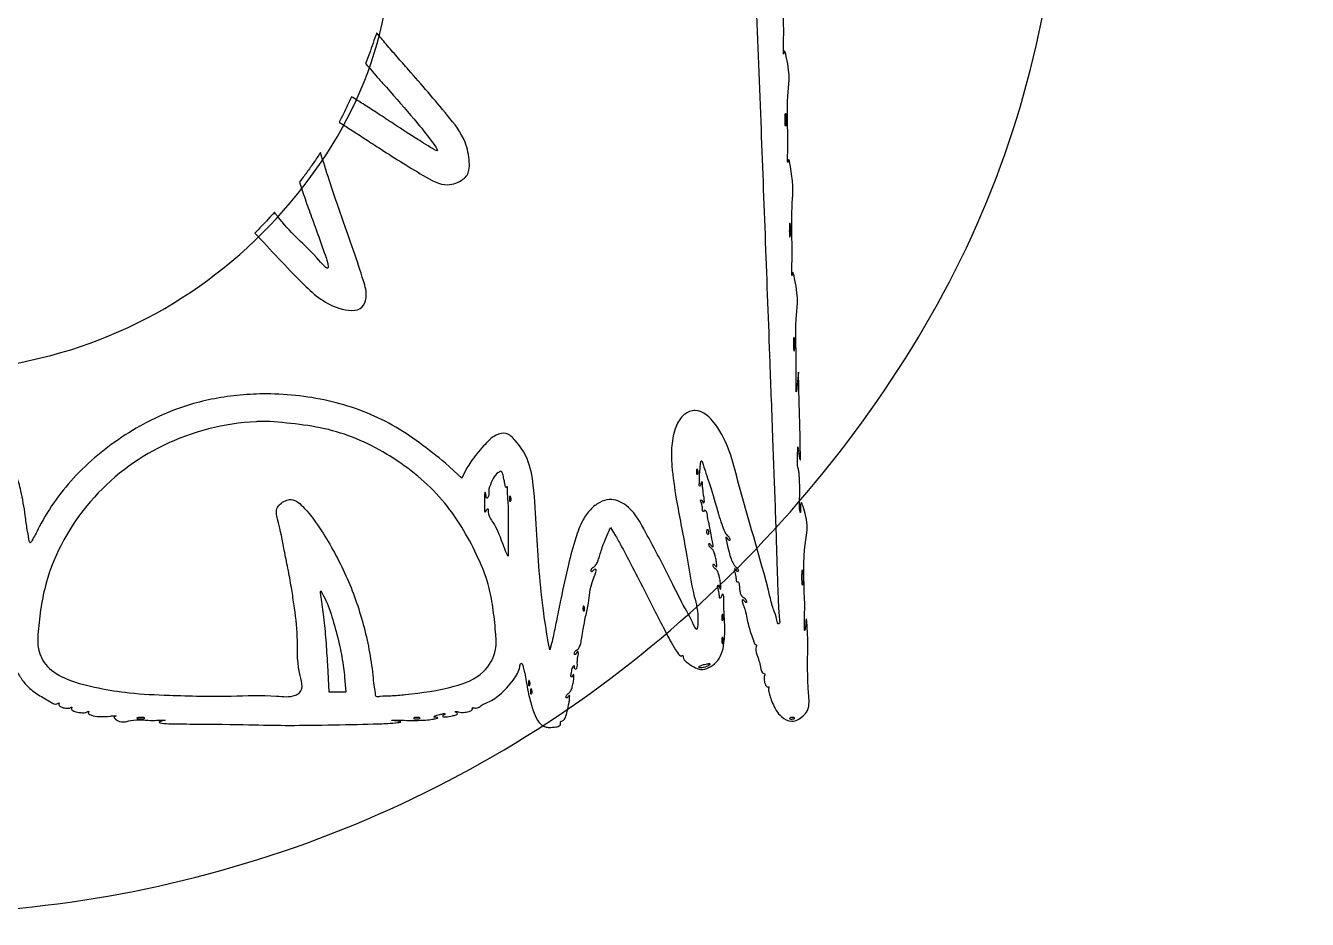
# Model space of a CAD drawing. Extents: x 50 to 278, y 42 to 276.
# Drawn here: x 169.2 to 278.3, y 58.4 to 134.5 of the extents above; entities that cross this region are included whole.
import ezdxf

# ---------------------------------------------------------------- set-up
doc = ezdxf.new("R2010")
doc.units = 0
doc.layers.get('0').update_dxf_attribs({"linetype": 'CONTINUOUS'})

msp = doc.modelspace()

# ---------------------------------------------------------------- linework, layer by layer
at = {"color": 7}
for p, q in [((199.063819, 133.879167), (199.063819, 133.879167)), ((233.880813, 127.018087), (233.880813, 127.018087)), ((233.923189, 126.897164), (233.922673, 126.897164)), ((194.292016, 123.673587), (194.292016, 123.673587)), ((234.251852, 117.664135), (234.251852, 117.664135)), ((234.609452, 107.96447), (234.609452, 107.96447)), ((234.981007, 104.986357), (234.856465, 103.663956)), ((235.014595, 103.663956), (234.981007, 104.986357)), ((189.979617, 100.798498), (189.979617, 100.798498)), ((234.89729, 97.740803), (234.92623, 98.637389)), ((234.92623, 98.637389), (235.061622, 97.667424)), ((206.320223, 95.97037), (204.933743, 97.243678)), ((206.736736, 96.794608), (206.320223, 95.97037)), ((209.603742, 96.564648), (209.603742, 96.564648)), ((226.348457, 96.724846), (226.348457, 96.724846)), ((210.430565, 94.431961), (210.430565, 94.431961)), ((218.602676, 90.900396), (218.976297, 91.759257)), ((218.976297, 91.759257), (219.419681, 91.053872)), ((227.24246, 91.610429), (227.24246, 91.610429)), ((227.299303, 91.527746), (227.299822, 91.527746)), ((235.314837, 88.149142), (235.314837, 88.149142)), ((235.355143, 88.008582), (235.354627, 88.008582)), ((194.334392, 86.359587), (194.334392, 86.359587)), ((216.690133, 85.084729), (216.690133, 85.084729)), ((228.512666, 84.359192), (228.512666, 84.359192)), ((213.82519, 81.354208), (213.707369, 81.883374)), ((213.967819, 81.883374), (213.82519, 81.354208)), ((228.512666, 82.419259), (228.512666, 82.419259)), ((195.034606, 77.738925), (194.913684, 80.075733)), ((227.442448, 80.151179), (227.442448, 80.151179)), ((196.347704, 78.997762), (196.466045, 77.738925)), ((212.040287, 78.735761), (212.040287, 78.735761)), ((195.750326, 77.738925), (195.034606, 77.738925)), ((196.466045, 77.738925), (195.750326, 77.738925)), ((212.219088, 78.03038), (212.219088, 78.03038)), ((179.044886, 75.600036), (179.044886, 75.600036)), ((202.49565, 75.600036), (202.49565, 75.600036)), ((234.495247, 75.601587), (234.495247, 75.601587))]:
    msp.add_line(p, q, dxfattribs=at)
for points, knots in [([(234.856465, 103.663956), (234.833512, 103.490053), (234.776927, 103.061315), (234.771628, 104.385755), (234.836242, 105.85387), (234.626012, 109.766036), (235.07475, 111.160429), (234.497172, 113.702752), (234.41449, 112.935112), (234.426268, 114.282022), (234.469438, 115.502967), (234.320506, 119.416671), (234.648943, 120.657716), (234.153247, 123.340283), (234.052035, 122.593634), (234.070296, 123.86039), (234.109503, 125.058356), (233.920001, 128.81592), (234.370723, 130.129111), (233.775259, 132.577598), (233.70591, 131.79827), (233.704908, 133.037068), (233.763697, 134.24187), (233.561494, 137.986639), (234.006809, 139.297713), (233.423373, 141.734104), (233.338796, 140.977354), (233.352402, 142.361821), (233.367093, 143.088582), (233.386223, 145.044222), (233.368411, 146.867818), (233.288074, 148.976364), (233.283257, 150.006532), (233.128627, 151.539175), (233.086608, 150.797572), (232.974584, 150.217227), (233.000163, 151.47594), (233.006757, 152.289499), (233.029097, 154.203683), (233.01186, 156.043727), (232.92362, 158.155782), (232.939668, 159.211891), (232.756007, 160.749172), (232.752233, 159.922661), (232.578544, 159.307348), (232.683108, 161.071517), (232.640414, 162.102899), (232.718672, 164.247193), (232.646903, 166.033799), (232.279179, 167.96344), (231.849065, 170.04909), (231.289542, 171.80191), (231.045958, 172.902853), (230.696375, 173.116471), (230.608837, 173.247022), (230.571479, 173.351706), (230.583379, 173.480678), (230.700996, 173.428229), (230.746542, 173.310999), (231.054713, 173.03881), (230.632967, 174.192647), (230.538279, 174.71485), (230.238388, 175.66796), (230.031848, 176.082859), (229.918824, 176.42709), (229.771524, 176.395456), (229.77509, 176.534195), (229.808798, 176.659474), (229.819821, 176.863609), (229.752182, 177.071309), (229.621323, 177.244258), (229.498633, 177.378488), (229.413913, 177.510957), (229.580535, 178.084183), (228.599829, 179.614492), (227.751773, 182.215659), (226.211032, 185.188052), (224.887704, 187.770996), (224.182131, 188.985658), (223.709747, 189.71429), (223.514503, 189.592356), (223.477202, 189.682895), (223.723533, 190.178895), (222.436977, 191.462942), (221.570643, 192.614443), (221.084963, 194.378249), (220.419853, 194.304706), (220.40295, 194.424532), (220.516744, 194.522219), (220.728592, 194.610745), (221.096553, 194.578892), (221.55171, 194.48477), (222.107758, 194.394575), (222.657968, 194.365665), (223.216037, 194.373391), (223.478476, 194.44012), (223.848156, 194.413061), (223.421539, 194.322921), (224.766059, 193.789827), (225.902297, 194.244308), (228.853371, 193.873483), (231.057071, 194.302028), (232.445319, 193.90774), (232.853912, 194.271064), (232.766552, 194.394028), (232.885046, 194.425784), (232.994528, 194.366), (233.240133, 194.322432), (233.30303, 194.717876), (233.32866, 194.977419), (233.211307, 195.282133), (233.357626, 195.368784), (233.431448, 195.185549), (233.490326, 195.030697), (233.653506, 195.06491), (233.604143, 195.244135), (233.603149, 195.384706), (233.536619, 195.511797), (233.435147, 195.552825), (233.343364, 195.554298), (233.299355, 195.637517), (233.4189, 195.83418), (233.190275, 196.303234), (232.951063, 196.638677), (232.612966, 197.140411), (232.423245, 196.959341), (232.377342, 197.045756), (232.644241, 197.305462), (231.940254, 198.093162), (231.575734, 198.769132), (231.165368, 199.5989), (230.828843, 199.609497), (230.785715, 199.677416), (230.938678, 199.946663), (230.291742, 200.602389), (229.922022, 200.950711), (229.408117, 202.00635), (229.18251, 201.701742), (229.145459, 201.764127), (229.573822, 202.212453), (227.803362, 203.470114), (227.02693, 204.427592), (226.233002, 206.154638), (225.625, 205.976097), (225.603757, 206.051659), (225.888616, 206.42677), (224.137986, 207.370728), (223.176782, 208.778948), (221.52825, 210.076377), (220.394026, 210.912502), (219.688947, 211.40354), (219.030145, 211.838557), (218.448262, 212.208561), (218.14509, 212.436172), (217.763915, 212.701796), (218.461341, 212.762114), (219.008219, 212.909974), (221.390659, 213.21887), (225.237973, 213.667338), (227.322362, 215.044615), (231.71021, 214.838771), (231.111967, 215.605118), (231.209301, 215.633623), (231.441728, 215.407628), (232.218631, 215.682911), (232.678595, 215.83115), (233.64735, 216.071955), (233.441276, 216.302213), (233.515923, 216.346376), (233.670876, 216.201101), (234.02537, 216.246564), (234.356272, 216.279286), (234.643043, 216.527486), (234.5139, 216.649343), (234.586833, 216.702373), (234.742823, 216.553077), (235.088579, 216.608246), (235.435319, 216.638762), (235.694042, 216.817743), (235.656177, 216.971186), (235.795854, 216.973295), (235.923201, 216.938756), (236.129285, 216.928527), (236.33945, 216.994679), (236.515384, 217.123797), (236.650872, 217.244957), (236.776126, 217.333783), (236.929011, 217.300007), (237.203841, 217.359286), (237.665302, 217.512163), (238.273929, 217.717918), (238.841438, 218.011948), (239.211924, 218.100056), (239.384882, 218.368268), (239.191399, 218.385116), (239.307238, 218.467859), (239.565457, 218.389335), (239.884559, 218.446686), (240.309994, 218.440479), (240.343106, 218.666254), (240.234554, 218.757172), (240.314656, 218.822592), (241.398006, 217.809445), (244.683641, 221.335772), (247.096859, 222.609555), (251.782199, 223.913638), (251.370356, 225.10734), (251.470107, 225.174126), (251.669568, 225.166028), (251.989508, 225.415349), (252.174577, 226.015139), (252.145729, 226.355956), (252.245368, 227.064711), (252.023625, 226.842025), (252.096475, 226.310508), (251.860203, 227.159951), (252.015083, 228.070907), (251.883203, 229.836691), (251.98748, 231.677326), (251.879599, 232.477265), (252.037496, 233.359643), (252.110824, 232.693357), (252.240715, 233.692484), (252.25823, 234.197546), (252.379716, 235.431635), (252.488751, 236.495545), (252.746066, 238.018912), (252.63816, 238.853735), (253.291531, 240.603269), (252.907136, 240.43018), (252.765994, 240.133731), (252.786888, 240.659876), (252.915357, 240.864767), (252.968452, 241.102694), (253.110353, 241.199817), (253.094667, 240.960464), (253.322034, 241.441197), (253.387557, 241.808256), (253.677667, 242.739368), (253.905451, 243.599545), (254.01617, 244.2775), (254.137003, 244.682318), (254.056571, 244.832899), (254.079486, 244.917563), (254.49007, 245.158673), (254.66341, 246.49881), (255.34712, 247.888186), (255.802727, 249.127778), (255.865003, 249.667573), (255.923762, 249.772484), (256.011944, 249.760924), (256.080067, 249.724949), (256.14716, 249.785673), (256.168035, 250.340778), (257.046909, 251.581879), (257.92019, 253.592405), (258.931032, 255.387412), (259.739689, 256.640924), (260.312338, 257.501078), (260.885365, 258.318802), (261.358137, 258.999548), (261.68388, 259.461429), (261.833306, 259.743623), (261.924323, 259.931506), (262.103254, 260.116696), (262.395425, 260.432949), (262.851354, 260.920499), (263.45034, 261.598462), (264.183156, 262.451902), (265.057858, 263.425549), (266.045996, 264.452126), (267.003647, 265.419196), (267.891903, 266.215011), (268.297864, 266.813172), (268.75591, 267.131659), (268.66569, 267.302528), (268.722036, 267.346234), (268.945251, 267.05251), (269.691606, 268.006744), (270.197148, 268.367168), (271.138319, 268.872349), (271.015071, 269.19905), (271.072653, 269.243965), (271.262364, 269.106601), (271.732188, 269.508454), (272.022185, 269.720868), (272.64693, 270.114499), (272.475294, 270.244184), (272.495429, 270.288036), (272.617166, 270.153278), (272.937844, 270.534566), (273.5146, 270.69694), (274.321582, 271.286838), (275.249468, 271.851353), (276.170168, 272.422212), (276.948149, 272.864515), (277.547864, 273.213654), (277.862533, 273.444427), (278.089695, 273.655921), (278.010132, 273.767525), (278.064521, 273.849385), (278.16543, 273.842946), (278.28387, 273.941595), (278.305391, 274.161233), (278.305066, 274.428836), (278.25385, 274.688507), (278.177064, 274.909538), (278.023617, 274.96365), (277.896117, 274.955482), (277.803331, 275.064424), (277.807882, 275.238928), (277.50359, 275.534957), (276.526155, 275.351681), (275.194956, 275.426501), (273.596621, 275.308334), (272.20276, 275.168003), (270.761172, 274.890082), (269.315586, 274.471968), (268.470505, 274.256087), (267.789165, 273.898051), (267.951219, 273.742434), (267.880483, 273.685198), (267.717838, 273.84156), (267.369571, 273.786492), (267.035455, 273.758424), (266.750683, 273.507502), (266.877295, 273.388825), (266.809644, 273.33285), (266.651687, 273.483177), (266.287164, 273.373021), (265.968635, 273.262391), (265.672857, 272.990847), (265.806048, 272.851787), (265.729619, 272.808225), (265.24129, 273.24249), (263.721692, 271.821917), (262.427184, 271.168867), (260.598864, 270.459984), (260.624158, 269.867721), (260.563084, 269.806552), (260.171714, 270.140574), (259.146639, 268.731923), (258.320563, 268.089234), (256.87158, 267.376982), (257.025102, 266.872212), (256.953602, 266.831975), (256.340578, 267.247124), (255.086256, 264.692093), (253.590347, 263.548626), (252.098322, 262.1498), (251.963645, 261.429213), (251.870433, 261.351275), (251.753534, 261.279083), (251.633591, 261.192207), (251.577559, 261.06175), (251.5963, 260.947255), (251.670235, 260.876294), (251.616944, 260.806868), (251.44931, 260.967537), (251.110555, 260.343948), (250.556497, 259.867272), (248.659107, 257.060435), (245.780499, 252.611084), (242.256668, 245.781861), (240.368925, 240.989679), (239.420011, 238.580787)], [0, 0, 0, 0, 0.370436, 0.913266, 2.324557, 6.555917, 10.045015, 10.556513, 10.805201, 11.352347, 12.57204, 16.635924, 20.102184, 20.690378, 20.916176, 21.439967, 22.594506, 26.564698, 29.935243, 30.429834, 30.699219, 31.191257, 32.333655, 36.305817, 39.674932, 40.169573, 40.412208, 40.975882, 42.218764, 44.044354, 46.135532, 48.040116, 49.883326, 50.407943, 50.992566, 51.235075, 51.799001, 53.042014, 54.867469, 56.958398, 58.862853, 60.755523, 61.24195, 61.924888, 62.101911, 62.925762, 64.565836, 67.036765, 68.60096, 70.0559, 72.899614, 74.909154, 75.800775, 75.96289, 76.118401, 76.248716, 76.331769, 76.395332, 76.542387, 76.754542, 77.264367, 78.563257, 79.376549, 79.948685, 80.165765, 80.222437, 80.311836, 80.467111, 80.668683, 80.893204, 81.113437, 81.307764, 81.454628, 81.544053, 83.03222, 86.33089, 90.032456, 93.113897, 94.580228, 94.98675, 95.057032, 95.111134, 95.216053, 96.679872, 99.222621, 100.676037, 100.783947, 100.845169, 100.977706, 101.191043, 101.533852, 102.049043, 102.601612, 103.207343, 103.739874, 104.151399, 104.277099, 104.45088, 104.776357, 106.67459, 109.788478, 112.572983, 113.632555, 113.811771, 113.890042, 113.954319, 114.086237, 114.298726, 114.539592, 115.050787, 115.252952, 115.306057, 115.48638, 115.676446, 115.732068, 115.912581, 116.069939, 116.199439, 116.303411, 116.387865, 116.454447, 116.540439, 117.027574, 117.748232, 118.164494, 118.253894, 118.292844, 118.400104, 119.194943, 120.544067, 121.359078, 121.434545, 121.491801, 121.563039, 122.283992, 123.506426, 124.165648, 124.235654, 124.260055, 124.343612, 125.797011, 128.366459, 129.827646, 129.887574, 129.932591, 130.016251, 131.215243, 133.772711, 136.301212, 137.115827, 138.035568, 138.861759, 139.521718, 140.0058, 140.211464, 140.523047, 141.32209, 142.437663, 147.353833, 151.892485, 153.833395, 153.91612, 153.958224, 154.074225, 154.813861, 155.889267, 156.432586, 156.511145, 156.548233, 156.640681, 157.059121, 157.521156, 157.770191, 157.855351, 157.892539, 157.986404, 158.391808, 158.864837, 159.103472, 159.16288, 159.252421, 159.40897, 159.613349, 159.840416, 160.061721, 160.256268, 160.401906, 160.484013, 160.708899, 161.232499, 161.946031, 162.649822, 163.077033, 163.20118, 163.312099, 163.357363, 163.522498, 164.104961, 164.40283, 164.563766, 164.66775, 164.706413, 164.816794, 168.306337, 174.327118, 177.546435, 177.626, 177.713253, 177.844351, 178.227568, 178.809877, 179.529122, 179.868724, 179.92433, 180.374377, 180.583491, 181.788293, 183.734994, 185.681494, 186.885783, 187.093262, 187.387633, 187.719453, 188.742535, 189.853038, 191.064622, 192.115587, 194.185803, 195.019999, 195.13619, 195.365366, 195.610486, 196.089556, 196.285111, 196.350508, 196.468565, 196.623104, 197.248203, 198.214417, 199.230178, 199.985425, 200.32022, 200.403191, 200.477683, 200.555403, 201.782869, 204.015298, 205.454801, 205.595063, 205.689971, 205.763543, 205.836103, 205.900835, 205.991019, 207.463557, 210.244006, 212.659321, 213.608112, 214.721491, 215.758774, 216.60293, 217.209984, 217.449898, 217.561183, 217.833887, 218.211971, 218.858167, 219.833519, 220.927013, 222.231854, 223.762399, 225.188403, 226.357636, 227.21547, 227.582184, 227.654906, 227.687419, 227.754309, 228.517383, 229.900978, 230.704481, 230.772571, 230.814628, 230.882859, 231.379797, 232.185831, 232.628807, 232.68417, 232.700145, 232.746912, 233.04436, 233.763081, 234.751417, 235.90808, 237.067449, 237.978946, 238.622839, 239.083853, 239.278791, 239.363131, 239.431407, 239.521534, 239.643612, 239.850498, 240.149781, 240.450912, 240.659466, 240.793345, 240.907318, 241.026201, 241.168692, 241.411529, 242.158356, 243.893547, 245.537619, 246.925053, 248.084164, 250.004494, 251.080154, 251.428412, 251.5172, 251.554051, 251.648561, 252.067029, 252.529065, 252.778092, 252.862545, 252.899229, 252.988639, 253.393949, 253.890944, 254.180816, 254.259895, 254.297292, 254.391186, 255.968162, 258.673685, 260.259129, 260.350597, 260.404497, 260.468715, 261.649166, 263.807625, 265.050604, 265.122659, 265.171211, 265.252224, 267.136619, 270.580714, 272.542663, 272.613672, 272.732394, 272.884781, 273.035484, 273.166017, 273.285446, 273.375492, 273.412182, 273.4955, 273.878052, 274.832061, 276.167355, 283.516199, 291.210112, 298.986681, 298.986681, 298.986681, 298.986681]), ([(258.992058, 158.898198), (257.797262, 147.206735), (255.42477, 123.99113), (237.018101, 93.311351), (210.067624, 70.50174), (176.694533, 58.404283), (141.28192, 58.404283), (107.955571, 70.50174), (80.818465, 93.311351), (63.105225, 123.99113), (56.920648, 158.898198), (63.105225, 193.805267), (80.818465, 224.485046), (107.955571, 247.294657), (141.28192, 259.392114), (176.694533, 259.392114), (210.067624, 247.294657), (237.018101, 224.485046), (255.42477, 193.805267), (257.797262, 170.589662), (258.992058, 158.898198)], [0, 0, 0, 0, 34.896412, 69.293401, 104.189813, 139.086225, 173.483215, 208.379627, 243.276039, 277.673028, 312.56944, 347.465852, 381.862841, 416.759253, 451.655665, 486.052655, 520.949067, 555.845479, 590.242468, 625.13888, 625.13888, 625.13888, 625.13888]), ([(215.708796, 196.175106), (215.991034, 196.015971), (216.801031, 195.559268), (217.938286, 193.979981), (220.305329, 190.749642), (223.355419, 185.816319), (226.477001, 179.320877), (228.385521, 173.646802), (229.648642, 169.105006), (230.216389, 165.506322), (230.53774, 158.7087), (231.021969, 145.563482), (231.754996, 126.897088), (232.329097, 111.573721), (232.662468, 102.522442), (232.780797, 99.31867), (232.896911, 96.233266), (233.001631, 93.316727), (233.094628, 90.582851), (233.167222, 88.159506), (233.228664, 86.235421), (233.287041, 84.901444), (233.336707, 84.116551), (233.384245, 83.777475), (233.391552, 83.627953), (233.221857, 83.472855), (233.110701, 84.207254), (232.834091, 84.745276), (231.810846, 89.056582), (230.133927, 94.119555), (228.863943, 99.712359), (226.598056, 102.008476), (225.096837, 101.41874), (224.447581, 100.235589), (224.129188, 98.714281), (224.197618, 96.626184), (224.649666, 93.638995), (225.391479, 90.044803), (225.954919, 86.261587), (226.5037, 84.524422), (226.365503, 82.76963), (225.738216, 84.222796), (225.110865, 85.21844), (223.721148, 88.109269), (222.242287, 90.872322), (220.728542, 93.611642), (219.083702, 94.284241), (217.989702, 93.925083), (217.220744, 93.292764), (216.49105, 92.261185), (215.940275, 90.646147), (215.315906, 88.396161), (214.83234, 86.071789), (214.432527, 84.062441), (214.177306, 82.805693), (214.021549, 82.119934), (213.967819, 81.883374)], [0, 0, 0, 0, 0.964317, 2.767508, 5.707305, 13.06507, 20.075887, 27.295128, 30.991357, 34.206552, 38.198451, 51.39326, 73.680127, 94.234871, 97.397051, 100.852314, 103.852763, 106.65976, 109.60775, 112.058455, 113.934988, 115.377937, 116.075499, 116.276721, 116.420654, 116.500345, 116.855404, 117.736928, 118.958309, 129.255754, 134.33328, 136.416643, 137.430506, 138.654942, 140.311762, 142.05961, 144.89093, 149.329969, 153.324153, 155.553171, 156.152601, 156.856882, 158.5194, 160.781684, 165.829453, 168.36231, 169.840235, 170.676201, 171.692007, 172.783812, 174.423197, 176.771462, 179.800152, 181.53722, 182.919121, 183.646865, 183.646865, 183.646865, 183.646865]), ([(201.037087, 145.061173), (200.559168, 140.384587), (199.610172, 131.098345), (192.247504, 118.826433), (181.467312, 109.702588), (168.118076, 104.863605), (153.95303, 104.863605), (140.62249, 109.702588), (129.767647, 118.826433), (122.682351, 131.098345), (120.20852, 145.061173), (122.682351, 159.024001), (129.767647, 171.295913), (140.62249, 180.419757), (153.95303, 185.258741), (168.118076, 185.258741), (181.467312, 180.419757), (192.247504, 171.295913), (199.610172, 159.024001), (200.559168, 149.737758), (201.037087, 145.061173)], [0, 0, 0, 0, 13.958565, 27.717362, 41.675927, 55.634492, 69.393289, 83.351854, 97.310419, 111.069216, 125.027781, 138.986346, 152.745143, 166.703708, 180.662273, 194.42107, 208.379635, 222.3382, 236.096997, 250.055562, 250.055562, 250.055562, 250.055562]), ([(195.879516, 126.263612), (196.200262, 126.062128), (196.895427, 125.625445), (198.009511, 124.90741), (200.058707, 123.552166), (202.312167, 122.15874), (204.827666, 120.672387), (206.211699, 121.199344), (206.801229, 121.719461), (206.979587, 122.253359), (206.972461, 123.210157), (206.641497, 124.940113), (204.594847, 127.492714), (202.587159, 129.819985), (200.822833, 131.820899), (199.917981, 132.869759), (199.338369, 133.554716), (199.063819, 133.879167)], [0, 0, 0, 0, 1.136104, 2.46232, 3.980564, 8.4734, 10.714556, 12.073096, 12.58449, 13.021343, 13.708008, 15.444042, 18.181585, 23.294345, 24.75939, 26.176085, 27.451089, 27.451089, 27.451089, 27.451089]), ([(199.063819, 133.879167), (198.968533, 133.584994), (198.777969, 132.996668), (198.467627, 132.122334), (198.244629, 131.54552), (198.133126, 131.257103)], [0, 0, 0, 0, 0.927633, 1.855204, 2.782837, 2.782837, 2.782837, 2.782837]), ([(198.133126, 131.257103), (198.316697, 131.043449), (198.694275, 130.603995), (199.285055, 129.928566), (200.467966, 128.602279), (202.14645, 126.649913), (203.212252, 125.404232), (204.542304, 123.565105), (203.216456, 124.409437), (202.168234, 125.035349), (200.541294, 126.108481), (199.116058, 127.045915), (197.971729, 127.785712), (197.259804, 128.2274), (196.930097, 128.431954)], [0, 0, 0, 0, 0.845511, 1.739089, 2.68446, 6.236025, 8.686106, 9.622644, 10.259987, 11.896036, 14.178646, 15.737265, 17.087508, 18.252243, 18.252243, 18.252243, 18.252243]), ([(196.930097, 128.431954), (196.819186, 128.188242), (196.597369, 127.700831), (196.247082, 126.977856), (196.00204, 126.501697), (195.879516, 126.263612)], [0, 0, 0, 0, 0.80327, 1.6065, 2.40977, 2.40977, 2.40977, 2.40977]), ([(233.922673, 126.897164), (233.934578, 126.798189), (233.95902, 126.594987), (233.943294, 126.288407), (233.957928, 126.094273), (233.860813, 125.870632), (233.853163, 126.260752), (233.842378, 126.442544), (233.851031, 126.737753), (233.85341, 126.908713), (233.874213, 126.991743), (233.880813, 127.018087)], [0, 0, 0, 0, 0.300739, 0.617437, 0.884381, 0.971173, 1.148241, 1.538449, 1.800306, 1.97494, 2.056101, 2.056101, 2.056101, 2.056101]), ([(233.880813, 127.018087), (233.885487, 127.018137), (233.905304, 127.018352), (233.908084, 126.957494), (233.917194, 126.92111), (233.923189, 126.897164)], [0, 0, 0, 0, 0.013039, 0.05529, 0.136632, 0.136632, 0.136632, 0.136632]), ([(188.710962, 116.824911), (190.047437, 115.383369), (192.252995, 113.004423), (194.971501, 110.434475), (197.767684, 110.041353), (198.330859, 111.536102), (197.835244, 113.171155), (197.051433, 115.563419), (196.015903, 118.418006), (195.076286, 121.1952), (194.536311, 122.901588), (194.292016, 123.673587)], [0, 0, 0, 0, 5.843777, 9.643858, 11.623781, 12.460207, 13.925019, 16.640301, 20.071697, 23.011505, 25.440399, 25.440399, 25.440399, 25.440399]), ([(194.292016, 123.673587), (194.101911, 123.388983), (193.721715, 122.819797), (193.12528, 121.983822), (192.710763, 121.439124), (192.503496, 121.166763)], [0, 0, 0, 0, 1.026735, 2.053385, 3.080119, 3.080119, 3.080119, 3.080119]), ([(192.503496, 121.166763), (192.661635, 120.692312), (192.993479, 119.696702), (193.544548, 118.135016), (194.107007, 116.638385), (194.580695, 115.283099), (194.859692, 114.51272), (195.072063, 113.450409), (193.367069, 115.455288), (192.349006, 116.282935), (191.108855, 117.666085), (190.558966, 118.354741), (190.462248, 118.478408), (190.398158, 118.560194), (190.366158, 118.60103)], [0, 0, 0, 0, 1.501034, 3.149839, 4.955315, 6.345963, 7.324393, 7.684476, 8.958868, 11.465566, 13.802624, 13.961457, 14.117565, 14.273229, 14.273229, 14.273229, 14.273229]), ([(190.366158, 118.60103), (190.187061, 118.399241), (189.828878, 117.995673), (189.276995, 117.403472), (188.899643, 117.017768), (188.710962, 116.824911)], [0, 0, 0, 0, 0.809395, 1.618749, 2.428144, 2.428144, 2.428144, 2.428144]), ([(234.251852, 117.664135), (234.255146, 117.658229), (234.264674, 117.641145), (234.271982, 117.602688), (234.29624, 117.469284), (234.313883, 117.233127), (234.305582, 116.891011), (234.310941, 116.681321), (234.230926, 116.394065), (234.20686, 116.803827), (234.201356, 117.018606), (234.218391, 117.361389), (234.204673, 117.566314), (234.243218, 117.646233), (234.251852, 117.664135)], [0, 0, 0, 0, 0.0202, 0.058432, 0.115962, 0.427912, 0.776379, 1.088327, 1.205905, 1.382056, 1.804234, 2.142677, 2.34757, 2.406712, 2.406712, 2.406712, 2.406712]), ([(204.933743, 97.243678), (203.474938, 98.409857), (200.580957, 100.723325), (195.288786, 102.693991), (190.827674, 103.22045), (187.467711, 103.066673), (185.295514, 102.769252), (182.02506, 101.982743), (177.86312, 100.032781), (173.391392, 96.445727), (171.058712, 93.270278), (170.02307, 91.162039), (169.800398, 90.789148), (169.536486, 90.316291), (169.446729, 91.062391), (169.306143, 91.640523), (169.123218, 93.129753), (168.875465, 94.638444), (168.494859, 96.063142), (167.843187, 96.863959), (167.073398, 96.955249), (166.420314, 96.700904), (165.810412, 96.047236), (165.588465, 94.750647), (165.399344, 93.017365), (165.142809, 91.299028), (165.47806, 90.069623), (164.861588, 89.400163), (164.869238, 91.298264), (164.410374, 92.432758), (163.898172, 94.520712), (163.449029, 95.898572), (162.959533, 96.613735), (162.593381, 96.95842), (162.061818, 97.203102), (161.332379, 97.322381), (160.518231, 96.767282), (160.075912, 95.949522), (159.679561, 95.107319), (159.493653, 94.20237), (159.400854, 92.952962), (159.461454, 91.290221), (159.647606, 89.515623), (159.908758, 88.311351), (160.077301, 87.76719), (160.069511, 87.651363), (159.946013, 87.583082), (159.8266, 87.815687), (159.705999, 88.080332), (159.464035, 88.971534), (158.873811, 90.417222), (157.826296, 92.384699), (156.233563, 94.938007), (153.698248, 97.629191), (150.254124, 100.204815), (147.406976, 101.478507), (145.659489, 102.124934), (145.071025, 102.486338), (144.5239, 102.986679), (144.038452, 103.511968), (143.289581, 103.727456), (142.805495, 103.355732), (142.212042, 103.041358), (141.120376, 103.077081), (139.323066, 103.104911), (136.959137, 103.1321), (134.391414, 102.80766), (132.16235, 102.236887), (130.13544, 101.487124), (128.416912, 100.593609), (127.110693, 100.189295), (126.315293, 99.1839), (125.756486, 99.840515), (126.264144, 101.072857), (126.050162, 102.809299), (125.874754, 104.76978), (125.402018, 106.473376), (124.416234, 107.876861), (122.61326, 107.724424), (121.936919, 106.178474), (121.756212, 104.214343), (121.494384, 101.458879), (121.326286, 98.443631), (121.177986, 96.026021), (121.063306, 94.588346), (120.727228, 94.051814), (120.589537, 93.831997)], [0, 0, 0, 0, 5.573109, 11.055945, 16.675716, 18.935586, 21.133996, 23.243257, 29.007805, 34.768561, 40.176654, 40.946581, 41.511263, 41.751052, 42.078623, 42.925806, 44.111996, 46.264872, 47.648649, 48.498579, 49.151389, 49.823316, 50.542636, 51.724042, 53.643504, 55.826089, 56.940007, 57.190059, 58.043422, 60.159834, 62.434818, 63.976956, 64.54249, 65.014818, 65.462446, 66.292838, 67.086228, 68.225089, 69.055952, 69.870901, 70.97679, 72.811112, 74.85047, 76.334898, 76.475591, 76.575619, 76.653379, 76.82079, 77.171345, 77.641722, 79.499779, 81.914042, 84.292943, 88.517936, 92.914025, 97.11021, 97.824228, 98.496104, 99.164857, 100.044219, 100.632398, 101.280096, 101.756129, 102.63723, 104.448566, 107.220247, 109.686799, 112.201504, 114.088944, 116.20847, 117.818359, 118.624973, 118.927023, 120.012638, 122.169535, 124.228751, 125.858611, 127.548, 128.800167, 130.467519, 132.012126, 134.840144, 138.715766, 141.062495, 142.170336, 142.93923, 142.93923, 142.93923, 142.93923]), ([(234.609452, 107.96447), (234.612747, 107.958518), (234.622278, 107.941299), (234.629561, 107.902673), (234.653825, 107.769138), (234.671497, 107.532939), (234.663155, 107.190852), (234.668607, 106.981108), (234.58844, 106.693989), (234.564526, 107.104086), (234.55894, 107.318883), (234.575995, 107.661725), (234.562276, 107.866647), (234.600819, 107.946568), (234.609452, 107.96447)], [0, 0, 0, 0, 0.020321, 0.058795, 0.116457, 0.428407, 0.776875, 1.088821, 1.206276, 1.38267, 1.804983, 2.143424, 2.348316, 2.40746, 2.40746, 2.40746, 2.40746]), ([(235.061622, 97.667424), (235.084187, 97.605134), (235.195455, 97.297985), (235.103343, 98.722747), (235.140602, 99.467047), (235.076023, 101.119802), (235.046168, 102.459943), (235.023843, 103.311296), (235.014595, 103.663956)], [0, 0, 0, 0, 0.164365, 0.810486, 2.169321, 3.772469, 5.261898, 6.315177, 6.315177, 6.315177, 6.315177]), ([(189.979617, 100.798498), (191.904466, 100.618277), (195.745572, 100.258641), (200.989936, 97.63301), (204.531891, 94.510071), (206.56166, 91.474365), (207.718422, 89.259502), (208.601866, 87.073427), (208.994205, 84.943913), (209.191244, 83.091174), (209.343169, 81.144318), (208.185722, 79.10957), (205.200628, 77.977254), (202.542281, 77.651303), (200.371069, 77.420492), (199.624098, 77.457676), (198.964033, 77.312959), (198.940006, 77.845427), (198.821975, 78.386853), (198.640832, 80.393651), (198.041034, 83.538308), (196.582055, 87.687504), (194.744542, 91.015877), (193.258848, 93.135147), (191.932605, 94.37822), (190.950191, 93.905931), (190.433532, 93.219073), (190.854634, 91.786508), (191.126657, 90.172527), (191.532892, 88.256701), (191.80407, 86.741041), (192.110166, 84.814041), (192.427238, 82.337912), (192.212096, 80.039397), (192.964629, 77.894759), (191.783905, 77.271914), (189.78232, 77.548508), (186.236063, 77.334526), (182.039264, 77.455338), (178.263801, 77.60757), (175.327524, 78.079623), (172.926783, 78.667669), (170.986814, 79.735846), (170.158911, 81.334037), (170.26453, 83.117626), (170.471413, 84.995659), (171.304515, 88.959236), (174.294092, 94.334243), (180.767657, 99.29278), (186.23054, 100.6592), (189.202539, 100.789359), (189.591257, 100.798889), (189.85023, 100.798628), (189.979617, 100.798498)], [0, 0, 0, 0, 5.755429, 11.485171, 17.259304, 19.705436, 22.402187, 24.750822, 26.745463, 28.864971, 30.369581, 32.516244, 35.310347, 39.514006, 40.748411, 41.650642, 42.027382, 42.313291, 42.962652, 43.836659, 48.223715, 52.629055, 56.9919, 59.409961, 60.741667, 61.748695, 62.235193, 63.212013, 65.819005, 67.378322, 69.038942, 70.442102, 73.256454, 76.311667, 78.039151, 78.448226, 80.051284, 83.917503, 89.180891, 92.607407, 95.247971, 98.083638, 100.023396, 101.679542, 103.14864, 105.303339, 107.369444, 115.267354, 123.092459, 131.240759, 131.630155, 132.018904, 132.40706, 132.40706, 132.40706, 132.40706]), ([(213.707369, 81.883374), (213.56256, 82.742463), (213.218548, 84.783337), (212.904646, 88.022045), (212.659512, 91.666932), (212.542807, 94.863364), (212.0654, 97.545072), (211.114985, 98.947129), (210.181346, 99.923431), (208.999895, 99.630472), (208.303177, 98.833774), (207.60237, 98.054359), (207.111406, 97.420416), (206.850439, 96.984526), (206.736736, 96.794608)], [0, 0, 0, 0, 2.612798, 6.207036, 9.759741, 13.550803, 15.874629, 17.707249, 18.713576, 19.550151, 20.969621, 21.843903, 22.703547, 23.367284, 23.367284, 23.367284, 23.367284]), ([(219.419681, 91.053872), (219.591878, 90.745336), (220.085734, 89.860462), (220.931005, 88.220965), (222.184667, 85.765573), (223.517943, 83.162479), (224.322714, 81.622483), (224.921101, 80.745438), (225.123775, 80.878218), (225.190571, 80.808677), (225.121354, 80.590547), (225.537614, 80.235166), (226.003133, 79.898403), (226.693598, 79.591285), (227.404975, 79.823415), (228.015063, 80.27871), (228.501713, 81.006493), (228.684989, 82.115176), (228.753117, 83.637629), (228.588076, 85.081051), (228.643408, 85.868788), (228.517979, 86.17468), (228.414345, 85.914047), (228.393419, 85.802417), (228.259297, 85.712703), (228.263746, 85.904291), (228.239316, 86.053717), (228.196334, 86.30574), (228.18622, 86.552248), (228.039961, 86.763442), (228.187776, 86.906554), (228.213081, 86.660813), (228.370899, 86.443523), (228.375117, 86.856066), (228.33025, 87.14456), (228.25075, 87.617545), (228.143689, 87.963644), (227.99468, 88.191237), (227.832761, 88.285526), (227.747167, 88.41714), (227.709758, 88.522768), (227.723033, 88.653255), (227.846787, 88.599183), (227.881112, 88.511354), (228.039595, 88.360512), (228.014129, 88.743745), (227.981399, 89.00128), (227.889763, 89.42948), (227.778948, 89.746584), (227.628816, 89.95513), (227.472724, 90.049719), (227.388348, 90.181308), (227.352124, 90.285409), (227.364043, 90.414456), (227.481389, 90.36116), (227.52859, 90.247729), (227.798078, 89.969748), (227.509376, 91.111878), (227.508557, 91.665227), (227.218591, 92.598456), (227.233072, 93.071638), (226.951672, 93.28819), (226.92471, 93.086113), (226.790333, 93.145697), (226.839667, 93.309219), (226.804873, 93.487448), (226.763891, 93.702136), (226.746101, 93.890045), (226.603124, 94.064529), (226.74525, 94.142368), (226.790038, 93.968421), (226.956348, 93.797677), (226.986689, 94.1289), (226.920529, 94.388824), (226.869601, 94.797207), (226.839343, 95.172762), (226.782469, 95.387489), (226.833593, 95.689464), (226.655874, 95.580653), (226.697792, 95.430544), (226.526423, 95.195182), (226.567145, 95.773546), (226.550963, 96.103979), (226.599796, 96.736239), (226.629442, 97.10598), (226.716861, 97.644285), (227.145952, 96.20958), (227.507908, 95.256436), (228.023791, 93.399434), (228.421625, 92.102102), (228.660684, 91.500537), (228.838822, 91.117297), (229.031214, 90.999485), (229.113245, 90.868126), (229.148554, 90.764339), (229.13689, 90.635396), (229.019326, 90.688416), (228.972365, 90.800858), (228.726226, 91.066707), (228.937938, 90.228765), (229.019073, 89.820045), (229.230729, 89.128791), (229.39666, 88.721121), (229.56828, 88.456209), (229.740621, 88.354872), (229.826746, 88.22377), (229.86474, 88.117768), (229.850352, 87.986305), (229.72602, 88.042354), (229.671461, 88.120419), (229.570379, 88.322112), (229.493312, 88.139189), (229.591948, 87.969368), (229.622649, 87.717866), (229.665043, 87.496029), (229.677989, 87.317973), (229.684444, 87.203138), (229.74166, 87.117984), (229.822471, 87.162985), (229.926534, 87.074332), (229.939857, 86.871723), (229.966272, 86.59084), (229.989161, 86.275082), (230.086546, 85.990898), (230.261502, 85.823979), (230.429848, 85.723211), (230.53439, 85.58513), (230.580592, 85.475612), (230.567635, 85.344454), (230.450161, 85.397109), (230.406943, 85.514718), (230.071089, 85.772972), (230.548673, 84.464293), (230.609285, 83.853186), (230.912754, 82.737505), (231.149619, 82.215439), (231.240922, 81.792898), (231.403448, 81.786327), (231.427261, 81.700336), (231.273816, 81.451245), (231.510178, 80.756255), (231.733614, 80.121262), (231.838415, 79.342367), (232.120219, 79.315915), (232.142211, 79.229412), (232.043936, 79.073323), (232.058118, 78.735447), (232.12076, 78.422281), (232.313228, 78.141185), (232.453822, 78.226241), (232.481025, 78.122657), (232.410979, 77.999178), (232.463037, 77.706359), (232.577158, 77.307476), (232.880348, 76.562018), (233.328886, 75.684305), (234.437125, 75.107348), (235.286858, 75.570687), (235.978597, 76.389226), (235.729951, 78.504998), (235.771939, 81.092757), (235.781774, 82.740474), (235.644433, 84.319825), (235.604502, 83.442911), (235.478999, 82.728421), (235.503384, 84.291712), (235.54978, 85.883939), (235.22413, 89.922753), (235.99873, 91.99419), (235.093239, 94.277164), (235.186188, 92.703178), (235.025714, 93.712455), (235.124779, 94.4204), (235.077945, 95.523889), (235.0575, 96.247351), (235.001156, 96.685964), (234.89968, 96.967512), (234.896897, 97.31037), (234.897148, 97.585799), (234.89729, 97.740803)], [0, 0, 0, 0, 1.060438, 3.041301, 5.514134, 9.448152, 11.246879, 11.7131, 11.794026, 11.853098, 11.947954, 12.419397, 13.195884, 13.837708, 14.544253, 15.310122, 16.108104, 17.097394, 18.620213, 20.753363, 21.163068, 21.285451, 21.474635, 21.664025, 21.72735, 21.839216, 22.033891, 22.29011, 22.552792, 22.825886, 22.862099, 23.097666, 23.260181, 23.428112, 23.921865, 24.393722, 24.783112, 25.021465, 25.182535, 25.337567, 25.467885, 25.552824, 25.620186, 25.773892, 25.896441, 26.067451, 26.505504, 26.93525, 27.296267, 27.524856, 27.684222, 27.838434, 27.968626, 28.051548, 28.115186, 28.26234, 28.471793, 28.92625, 30.25944, 31.111633, 31.593074, 31.722843, 31.870423, 31.921496, 32.079132, 32.272325, 32.497641, 32.707793, 32.902545, 32.937524, 33.130963, 33.290183, 33.42842, 33.841469, 34.248806, 34.631556, 34.906983, 35.09642, 35.150413, 35.415782, 35.529653, 35.794535, 36.391638, 37.012475, 37.476686, 37.685807, 38.26661, 39.935154, 42.450329, 43.356733, 44.059372, 44.414011, 44.571302, 44.724248, 44.85413, 44.937181, 45.000744, 45.147791, 45.363698, 45.711279, 46.664833, 47.257293, 47.737743, 48.013131, 48.174502, 48.329554, 48.459786, 48.545563, 48.61442, 48.770519, 48.934257, 48.994853, 49.244589, 49.503597, 49.747886, 49.92524, 50.032225, 50.105038, 50.173513, 50.255843, 50.456675, 50.758961, 51.113419, 51.403853, 51.633709, 51.820982, 51.993091, 52.128346, 52.211267, 52.274901, 52.422055, 52.623869, 53.206216, 54.696199, 55.643634, 56.332337, 56.620402, 56.691675, 56.754876, 56.843609, 57.54247, 58.644596, 59.265353, 59.335478, 59.399154, 59.489493, 59.874867, 60.330412, 60.570033, 60.637737, 60.69676, 60.811929, 61.070179, 61.524717, 62.086991, 63.472095, 64.420341, 65.448765, 66.078496, 67.547653, 71.426581, 73.381074, 73.893482, 74.597699, 74.911695, 75.597273, 77.181567, 81.798628, 85.47203, 85.845559, 86.687756, 86.874444, 88.199258, 89.262399, 90.050102, 90.394762, 90.57989, 90.942355, 91.408902, 91.408902, 91.408902, 91.408902]), ([(209.603742, 96.564648), (209.647593, 96.543181), (209.783269, 96.47676), (209.852095, 96.163089), (209.933186, 95.768047), (209.996675, 95.510123), (210.051221, 95.111123), (210.236714, 95.322765), (210.203941, 94.506333), (210.303941, 93.919015), (210.284025, 92.41378), (210.310371, 91.012964), (210.280936, 90.12291), (210.335604, 88.966143), (209.540996, 91.025275), (209.224397, 91.973695), (208.537326, 92.737951), (208.565077, 93.392509), (208.431806, 93.307028), (208.436089, 93.192197), (208.251058, 93.015818), (208.277316, 93.571092), (208.247654, 93.957261), (208.243897, 94.355809), (208.301628, 94.869501), (208.418014, 94.527915), (208.399457, 94.160963), (208.65164, 94.448366), (208.558703, 94.930278), (208.820856, 95.573427), (209.109863, 96.211941), (209.457693, 96.460347), (209.603742, 96.564648)], [0, 0, 0, 0, 0.14165, 0.438277, 0.882742, 1.303774, 1.510859, 1.600922, 1.878375, 2.87741, 4.385989, 5.934711, 7.038406, 7.458209, 8.543606, 10.534265, 11.705642, 11.814567, 11.876582, 12.062634, 12.178474, 12.443331, 13.053778, 13.662584, 13.866145, 14.069176, 14.408922, 14.500411, 15.017525, 15.807061, 16.539575, 17.069766, 17.069766, 17.069766, 17.069766]), ([(226.348457, 96.724846), (226.354537, 96.721673), (226.370606, 96.713289), (226.387574, 96.682025), (226.418258, 96.617494), (226.443848, 96.514926), (226.437989, 96.401658), (226.414985, 96.301602), (226.316533, 96.284288), (226.300478, 96.41272), (226.292415, 96.518689), (226.306265, 96.626332), (226.311487, 96.701407), (226.339559, 96.719205), (226.348457, 96.724846)], [0, 0, 0, 0, 0.020244, 0.053501, 0.102291, 0.237579, 0.359337, 0.454383, 0.507401, 0.597185, 0.753047, 0.860487, 0.926262, 0.956781, 0.956781, 0.956781, 0.956781]), ([(210.430565, 94.431961), (210.436645, 94.428789), (210.452713, 94.420405), (210.469682, 94.389143), (210.500344, 94.324649), (210.525968, 94.22223), (210.520112, 94.109094), (210.497046, 94.009226), (210.398651, 93.991925), (210.38262, 94.120355), (210.374517, 94.226288), (210.388355, 94.333779), (210.393615, 94.408732), (210.421668, 94.426368), (210.430565, 94.431961)], [0, 0, 0, 0, 0.020242, 0.053499, 0.102289, 0.237447, 0.358958, 0.45389, 0.506898, 0.596673, 0.752537, 0.859844, 0.92538, 0.955816, 0.955816, 0.955816, 0.955816]), ([(167.82955, 82.389803), (167.827808, 82.175332), (167.824918, 81.819579), (167.870386, 81.360795), (168.038909, 81.102482), (168.206199, 80.96315), (168.293116, 80.813049), (168.344595, 80.703706), (168.316984, 80.584622), (168.212669, 80.646232), (168.142118, 80.739665), (168.102384, 80.895794), (167.945694, 80.900163), (168.043852, 80.480694), (168.160453, 80.012075), (168.631782, 79.172319), (169.226573, 78.308639), (170.171742, 77.533855), (171.027523, 77.117922), (171.76939, 76.610321), (172.007068, 76.845097), (172.08977, 76.797958), (171.956218, 76.670331), (172.245195, 76.42554), (172.578645, 76.394816), (172.923998, 76.33742), (173.091042, 76.498002), (173.159527, 76.43415), (173.004241, 76.294838), (173.467973, 76.03542), (173.845623, 76.024979), (174.324102, 75.956181), (174.503742, 76.136092), (174.595613, 76.096526), (174.442561, 75.943028), (174.9504, 75.679676), (175.479212, 75.687636), (176.283145, 75.652308), (176.653967, 75.757127), (176.996838, 75.719589), (176.621597, 75.670706), (177.234674, 75.035716), (178.284225, 75.516983), (179.783986, 75.295112), (180.484799, 75.368895), (181.194457, 75.368697), (179.584214, 75.048889), (188.28301, 75.023094), (190.201658, 74.848664), (197.704791, 74.999759), (200.125568, 75.077489), (201.360419, 75.210876), (200.762628, 75.28971), (200.199402, 75.349317), (200.894875, 75.384796), (201.417082, 75.337052), (202.366384, 75.33549), (203.133745, 75.356657), (203.784942, 75.416047), (204.041977, 75.483302), (204.338359, 75.562905), (204.138967, 75.631214), (203.857768, 75.602307), (204.206351, 75.841719), (204.497081, 75.825915), (204.743185, 75.935662), (204.980037, 75.902922), (204.78761, 75.795017), (204.599814, 75.620172), (205.128602, 75.641703), (205.428276, 75.728233), (205.770056, 75.769083), (205.991632, 75.900398), (205.883338, 76.011185), (205.726504, 76.084876), (205.880364, 76.132859), (206.111372, 75.996982), (206.573627, 76.036246), (206.970849, 76.060091), (207.274826, 76.274142), (207.188956, 76.41719), (207.295183, 76.441755), (207.391177, 76.390965), (207.554309, 76.376853), (207.731673, 76.425683), (207.891966, 76.538026), (208.043932, 76.666243), (208.21054, 76.764281), (208.763159, 76.940166), (209.685305, 77.57388), (210.64464, 78.624785), (211.240222, 79.548359), (211.270551, 80.053028), (211.311313, 80.16378), (211.454492, 80.251131), (211.539676, 79.864975), (211.663891, 79.499429), (211.832734, 78.489461), (212.051777, 77.313562), (212.40747, 76.079104), (212.760103, 75.308401), (213.130065, 74.936537), (213.432672, 74.773639), (213.847994, 74.717944), (214.253357, 74.784209), (214.672305, 74.835812), (214.76727, 75.079694), (214.696513, 75.184451), (214.746558, 75.264569), (214.907715, 75.263357), (215.151824, 75.524496), (215.303783, 76.076072), (215.439656, 76.757484), (215.49424, 77.139126), (215.519849, 77.521615), (215.361413, 77.370967), (215.327038, 77.283196), (215.203078, 77.229094), (215.190157, 77.359875), (215.228397, 77.466231), (215.317565, 77.598219), (215.479035, 77.691898), (215.634723, 77.900529), (215.747539, 78.219579), (215.832768, 78.648831), (215.876647, 78.91971), (215.877452, 79.295406), (215.729329, 79.154057), (215.632197, 78.976728), (215.58094, 79.213856), (215.709791, 79.469469), (215.680431, 79.745888), (215.938846, 80.111823), (215.852017, 79.746634), (216.197565, 79.692273), (216.120703, 80.381769), (216.207097, 80.760043), (216.288233, 81.100863), (216.170216, 81.260937), (216.079398, 81.071243), (216.035084, 80.974519), (215.90495, 80.929992), (215.910504, 81.074239), (215.938148, 81.181564), (216.029255, 81.306206), (216.191999, 81.373742), (216.353429, 81.579393), (216.461241, 81.931989), (216.557131, 82.463261), (216.677877, 83.229849), (216.858639, 84.193087), (217.227539, 85.717418), (217.141281, 86.588448), (217.923436, 88.314924), (217.507504, 88.152421), (217.475943, 88.023767), (217.336944, 87.982694), (217.340895, 88.126765), (217.368548, 88.235932), (217.458345, 88.359393), (217.615713, 88.428202), (217.781027, 88.606505), (217.919303, 88.904881), (218.046821, 89.314244), (218.187102, 89.813822), (218.379023, 90.353489), (218.529734, 90.722027), (218.602676, 90.900396)], [0, 0, 0, 0, 0.646421, 1.072252, 1.351968, 1.544713, 1.722783, 1.857854, 1.926556, 1.994121, 2.131708, 2.325139, 2.373993, 2.531068, 3.222547, 4.214173, 5.205374, 6.435915, 7.704632, 8.411806, 8.514415, 8.552708, 8.639227, 8.888263, 9.350298, 9.768741, 9.864223, 9.901542, 9.995462, 10.301449, 10.91924, 11.445723, 11.556346, 11.596102, 11.683038, 11.980603, 12.714149, 13.665917, 14.057681, 14.167706, 14.350211, 14.575893, 15.880856, 17.765324, 18.503479, 18.794405, 19.005202, 21.693391, 29.837804, 37.369172, 38.860053, 39.312811, 39.751392, 40.106994, 40.347564, 41.174896, 42.128768, 42.99669, 43.593396, 43.915824, 44.062272, 44.14277, 44.404635, 44.55007, 45.051882, 45.343872, 45.431852, 45.571724, 45.770064, 46.002506, 46.620505, 46.943328, 47.081755, 47.217041, 47.340993, 47.393156, 47.591781, 48.14959, 48.669316, 48.914811, 48.98145, 49.041484, 49.1594, 49.322855, 49.51073, 49.702049, 49.903868, 50.108531, 50.275913, 51.639999, 53.367813, 54.607513, 54.75647, 54.873776, 54.956706, 55.170696, 55.679333, 56.380662, 58.078649, 59.352322, 60.219687, 60.577812, 60.907252, 61.232549, 61.806253, 62.182537, 62.375106, 62.457925, 62.523912, 62.610622, 62.907731, 63.48359, 64.369161, 64.8071, 64.978127, 65.100494, 65.254293, 65.321795, 65.406647, 65.537464, 65.694771, 65.859637, 66.091923, 66.453401, 66.881828, 67.333695, 67.500513, 67.639431, 67.797949, 67.882912, 68.18503, 68.681024, 68.826284, 69.084631, 69.175224, 69.70922, 70.384723, 70.630535, 70.702775, 70.864067, 71.025564, 71.084552, 71.187675, 71.318968, 71.465562, 71.615479, 71.839039, 72.218039, 72.712937, 73.460717, 74.536341, 75.70726, 77.859166, 78.645016, 78.787018, 78.956803, 79.020915, 79.125926, 79.256967, 79.402456, 79.550607, 79.765938, 80.112214, 80.529751, 81.052161, 81.668525, 82.246637, 82.246637, 82.246637, 82.246637]), ([(227.299822, 91.527746), (227.313558, 91.484057), (227.339649, 91.401077), (227.331851, 91.286827), (227.308978, 91.187212), (227.210528, 91.169859), (227.19448, 91.298308), (227.186417, 91.404269), (227.200264, 91.511914), (227.205488, 91.586989), (227.233562, 91.604788), (227.24246, 91.610429)], [0, 0, 0, 0, 0.135122, 0.256642, 0.351629, 0.404651, 0.494433, 0.650296, 0.757734, 0.82351, 0.854032, 0.854032, 0.854032, 0.854032]), ([(227.24246, 91.610429), (227.248538, 91.607207), (227.264627, 91.598678), (227.281655, 91.567319), (227.292728, 91.54249), (227.299303, 91.527746)], [0, 0, 0, 0, 0.020313, 0.053775, 0.102686, 0.102686, 0.102686, 0.102686]), ([(235.354627, 88.008582), (235.366282, 87.890908), (235.390337, 87.64804), (235.375121, 87.278273), (235.389914, 87.05047), (235.296428, 86.770381), (235.287336, 87.240345), (235.277771, 87.454356), (235.285776, 87.809868), (235.288377, 88.015324), (235.308443, 88.116805), (235.314837, 88.149142)], [0, 0, 0, 0, 0.35739, 0.737625, 1.060509, 1.164927, 1.37379, 1.840956, 2.155676, 2.366452, 2.465024, 2.465024, 2.465024, 2.465024]), ([(235.314837, 88.149142), (235.31927, 88.149541), (235.340982, 88.151496), (235.338569, 88.077331), (235.348527, 88.036026), (235.355143, 88.008582)], [0, 0, 0, 0, 0.012356, 0.060514, 0.155861, 0.155861, 0.155861, 0.155861]), ([(194.913684, 80.075733), (194.870038, 80.779554), (194.785736, 82.138993), (194.613809, 84.060352), (194.392399, 85.389465), (194.31538, 86.093701), (194.278188, 86.278286), (194.322346, 86.342162), (194.334392, 86.359587)], [0, 0, 0, 0, 2.113917, 4.083054, 5.806432, 6.0976, 6.263412, 6.325613, 6.325613, 6.325613, 6.325613]), ([(194.334392, 86.359587), (194.481831, 86.092451), (194.948668, 85.246621), (195.41977, 83.621337), (195.886962, 82.024542), (196.1153, 80.723655), (196.250969, 79.856824), (196.316969, 79.270709), (196.347704, 78.997762)], [0, 0, 0, 0, 0.913685, 2.892989, 5.043866, 5.906739, 6.852047, 7.675948, 7.675948, 7.675948, 7.675948]), ([(216.690133, 85.084729), (216.696254, 85.081558), (216.71242, 85.073182), (216.729682, 85.041976), (216.760467, 84.977454), (216.785931, 84.874971), (216.779806, 84.761825), (216.756618, 84.662007), (216.658214, 84.644686), (216.642148, 84.77312), (216.634092, 84.879057), (216.647919, 84.986546), (216.653183, 85.061497), (216.681236, 85.079136), (216.690133, 85.084729)], [0, 0, 0, 0, 0.020356, 0.053757, 0.102602, 0.237727, 0.359246, 0.454234, 0.507253, 0.597036, 0.752898, 0.860203, 0.925738, 0.956176, 0.956176, 0.956176, 0.956176]), ([(228.512666, 84.359192), (228.516587, 84.356637), (228.526347, 84.350278), (228.537217, 84.331588), (228.564464, 84.273172), (228.587583, 84.163308), (228.581466, 84.009077), (228.574592, 83.899119), (228.492324, 83.783182), (228.455866, 83.954938), (228.454413, 84.0703), (228.46569, 84.218455), (228.464951, 84.324935), (228.50208, 84.351591), (228.512666, 84.359192)], [0, 0, 0, 0, 0.01389, 0.034578, 0.063179, 0.208224, 0.366573, 0.511621, 0.579646, 0.665351, 0.857683, 1.011656, 1.10652, 1.144357, 1.144357, 1.144357, 1.144357]), ([(228.512666, 82.419259), (228.516587, 82.416705), (228.526347, 82.410347), (228.537217, 82.391656), (228.564465, 82.333238), (228.587583, 82.223372), (228.581466, 82.069141), (228.574591, 81.959183), (228.492324, 81.843245), (228.455866, 82.015004), (228.454413, 82.130361), (228.465688, 82.278518), (228.464953, 82.384992), (228.50208, 82.411656), (228.512666, 82.419259)], [0, 0, 0, 0, 0.01389, 0.034578, 0.063179, 0.208227, 0.366578, 0.511624, 0.579649, 0.665356, 0.85769, 1.011652, 1.10652, 1.144362, 1.144362, 1.144362, 1.144362]), ([(227.442448, 80.151179), (227.450681, 80.145115), (227.473769, 80.128112), (227.412101, 80.08041), (227.33393, 80.019379), (227.167702, 79.939914), (226.953101, 79.878161), (226.76351, 79.853893), (226.384451, 79.845586), (226.751546, 80.064288), (226.976847, 80.07279), (227.239953, 80.131864), (227.357757, 80.154226), (227.419967, 80.151988), (227.442448, 80.151179)], [0, 0, 0, 0, 0.026173, 0.073394, 0.167209, 0.370505, 0.599425, 0.810415, 1.072701, 1.22032, 1.719812, 1.892832, 2.011761, 2.079057, 2.079057, 2.079057, 2.079057]), ([(212.040287, 78.735761), (212.046367, 78.73259), (212.062435, 78.724206), (212.079403, 78.692943), (212.110064, 78.628448), (212.135685, 78.526029), (212.129838, 78.412889), (212.106762, 78.313022), (212.008355, 78.295716), (211.992301, 78.424148), (211.98425, 78.530088), (211.998065, 78.637579), (212.003334, 78.712532), (212.031389, 78.730168), (212.040287, 78.735761)], [0, 0, 0, 0, 0.02024, 0.053498, 0.102288, 0.237449, 0.35896, 0.453889, 0.506918, 0.596699, 0.752563, 0.859868, 0.925405, 0.955845, 0.955845, 0.955845, 0.955845]), ([(212.219088, 78.03038), (212.225167, 78.027207), (212.241235, 78.018821), (212.258204, 77.987559), (212.288862, 77.923065), (212.314487, 77.820648), (212.308635, 77.707511), (212.285567, 77.607646), (212.187174, 77.590341), (212.171141, 77.718773), (212.163039, 77.824706), (212.176871, 77.932197), (212.182135, 78.007151), (212.21019, 78.024787), (212.219088, 78.03038)], [0, 0, 0, 0, 0.020243, 0.0535, 0.102289, 0.237445, 0.358957, 0.453888, 0.506895, 0.596672, 0.752536, 0.859843, 0.92538, 0.955817, 0.955817, 0.955817, 0.955817]), ([(179.044886, 75.600036), (179.076323, 75.599274), (179.136274, 75.59782), (179.219921, 75.581568), (179.289008, 75.574449), (179.365299, 75.492322), (179.13939, 75.487572), (178.982709, 75.480508), (178.823268, 75.472927), (178.625482, 75.525562), (178.767209, 75.574066), (178.84646, 75.586789), (178.947064, 75.599189), (179.012255, 75.599754), (179.044886, 75.600036)], [0, 0, 0, 0, 0.094347, 0.17992, 0.252578, 0.30982, 0.427409, 0.667764, 0.895124, 0.980271, 1.075769, 1.169435, 1.26791, 1.366596, 1.366596, 1.366596, 1.366596]), ([(202.49565, 75.600036), (202.522361, 75.599437), (202.574645, 75.598265), (202.651579, 75.583931), (202.714927, 75.571547), (202.805106, 75.507817), (202.630222, 75.473074), (202.495704, 75.475458), (202.361172, 75.472975), (202.186584, 75.507948), (202.276852, 75.571471), (202.340059, 75.583939), (202.416828, 75.598269), (202.468984, 75.599438), (202.49565, 75.600036)], [0, 0, 0, 0, 0.080471, 0.157513, 0.227856, 0.295953, 0.382469, 0.577484, 0.772366, 0.858649, 0.926838, 0.997054, 1.07385, 1.154187, 1.154187, 1.154187, 1.154187]), ([(234.495247, 75.601587), (234.515026, 75.600102), (234.552228, 75.597309), (234.601016, 75.580431), (234.64812, 75.558009), (234.659736, 75.47823), (234.530427, 75.463028), (234.410252, 75.46459), (234.287636, 75.447401), (234.185606, 75.530193), (234.297485, 75.566372), (234.36112, 75.588933), (234.429987, 75.601252), (234.47387, 75.601477), (234.495247, 75.601587)], [0, 0, 0, 0, 0.059082, 0.111129, 0.155781, 0.208155, 0.29883, 0.456841, 0.610313, 0.66283, 0.759013, 0.828291, 0.896177, 0.960661, 0.960661, 0.960661, 0.960661])]:
    msp.add_open_spline(points, degree=3, knots=knots, dxfattribs=at)

doc.saveas('drawing.dxf')
